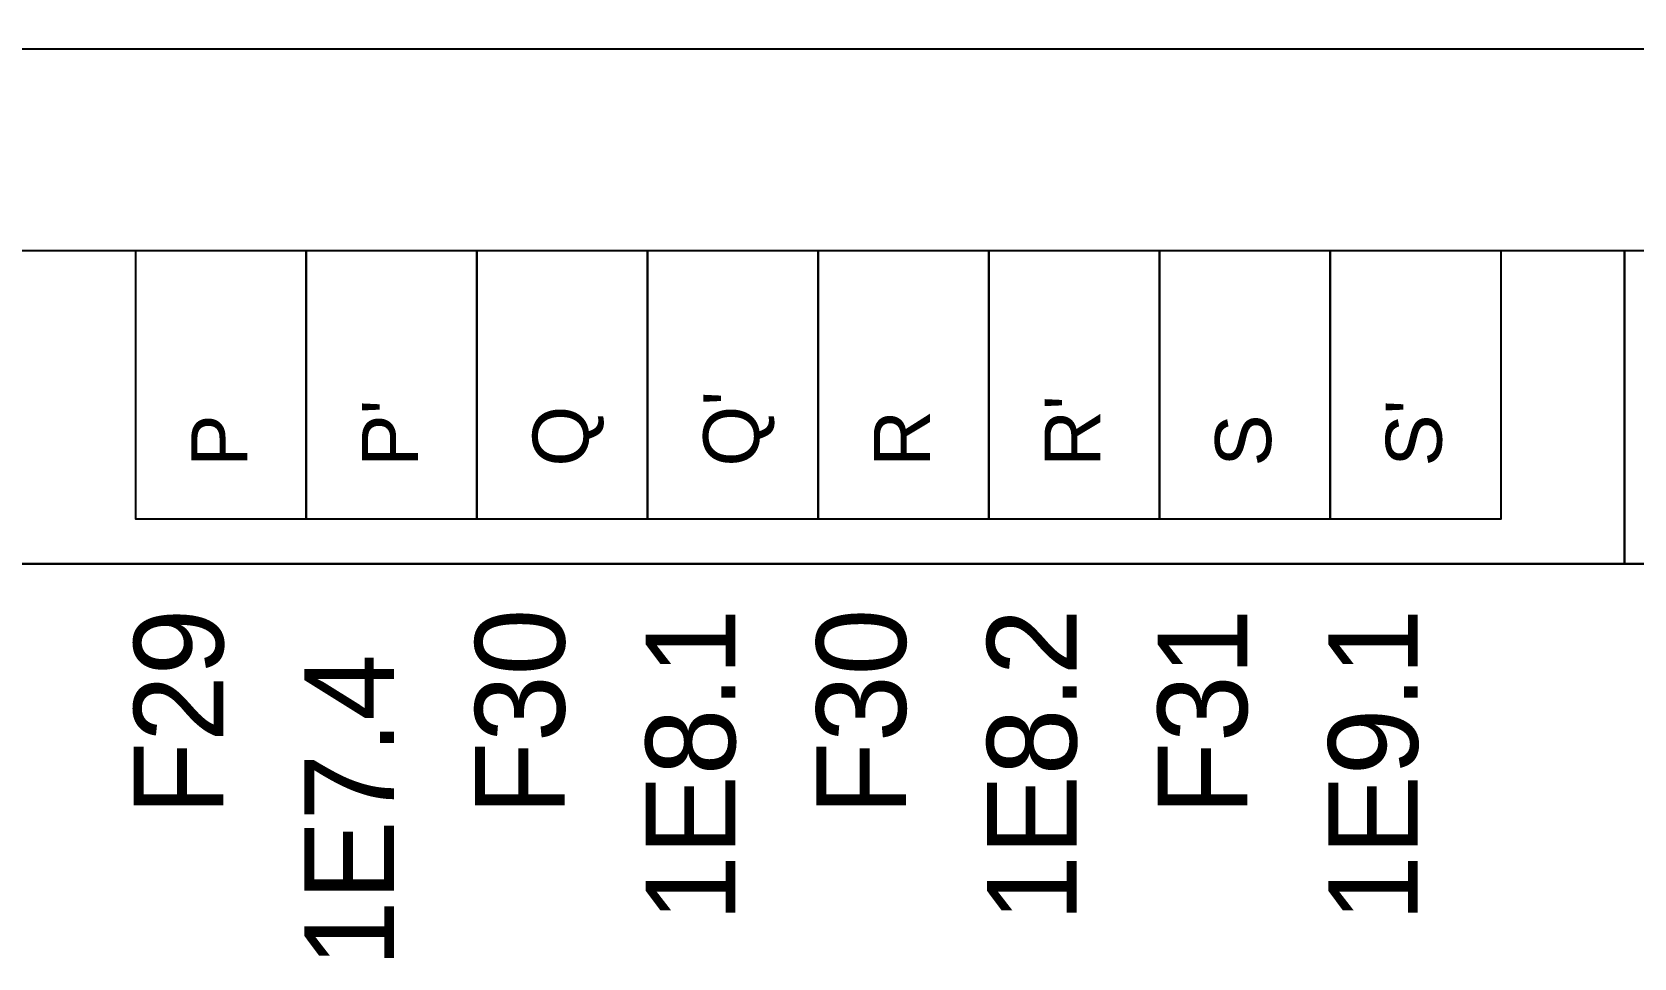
# Model space of a CAD drawing. Header units: millimetres. Extents: x 2151 to 5908, y -441 to 3322.
# Drawn here: x 3490.9 to 3562.4, y 1868.9 to 1910.3 of the extents above; entities that cross this region are included whole.
import ezdxf

# ---------------------------------------------------------------- set-up
doc = ezdxf.new("R2010")
doc.units = ezdxf.units.MM
doc.layers.add('Gehäuse', color=7, linetype='Continuous')
doc.layers.add('Klemmen', color=7, linetype='Continuous')
doc.styles.add('ARIAL', font='arial.ttf')
doc.styles.add('CP_SIGNAL', font='cp_simplex.shx')

# ---------------------------------------------------------------- blocks, each defined once
blk = doc.blocks.new('Gehäuse_12_TE1')
at = {"layer": 'Gehäuse'}
for p, q in [((0, 23), (216, 23)), ((0, 14), (216, 14))]:
    blk.add_line(p, q, dxfattribs=at)
for points in [[(0, 0), (216, 0), (216, 91), (0, 91)], [(72, 14), (144, 14), (144, 0), (72, 0)], [(144, 14), (216, 14), (216, 0), (144, 0)]]:
    blk.add_lwpolyline(points, close=True, dxfattribs=at)
blk = doc.blocks.new('*U104')
at = {"layer": 'Klemmen'}
for points in [[(-30.48, 0), (-22.86, 0), (-22.86, -12), (-30.48, -12)], [(-22.86, 0), (-15.24, 0), (-15.24, -12), (-22.86, -12)], [(-15.24, 0), (-7.62, 0), (-7.62, -12), (-15.24, -12)], [(-7.62, 0), (0, 0), (0, -12), (-7.62, -12)], [(0, 0), (7.62, 0), (7.62, -12), (0, -12)], [(7.62, 0), (15.24, 0), (15.24, -12), (7.62, -12)], [(15.24, 0), (22.86, 0), (22.86, -12), (15.24, -12)], [(22.86, 0), (30.48, 0), (30.48, -12), (22.86, -12)]]:
    blk.add_lwpolyline(points, close=True, dxfattribs=at)
at = {"layer": 'Klemmen', "style": 'ARIAL'}
for tag, p in [('3', (-10.255, -9.653)), ('4', (-2.635, -9.653)), ('5', (4.985, -9.653)), ('6', (12.605, -9.653)), ('8', (27.845, -9.653)), ('1', (-25.495, -9.653)), ('2', (-17.875, -9.653)), ('7', (20.225, -9.653))]:
    blk.add_attdef(tag, p, '', height=2.5, rotation=90, dxfattribs=at)
blk = doc.blocks.new('AKS-2416.03')
at = {"layer": 'Gehäuse'}
blk.add_blockref('Gehäuse_12_TE1', (0, 0), dxfattribs=at)
blk.add_blockref('*U104', (108, 14), dxfattribs=at).add_auto_attribs({'1': 'P', '2': "P'", '3': 'Q', '4': "Q'", '5': 'R', '6': "R'", '7': 'S', '8': "S'"})
blk = doc.blocks.new('MDT_CAD_AKS-241603')
blk.add_blockref('AKS-2416.03', (10, 10))

msp = doc.modelspace()

# ---------------------------------------------------------------- block references
msp.add_blockref('MDT_CAD_AKS-241603', (3408.016, 1876.54))

# ---------------------------------------------------------------- texts
at = {"char_height": 4, "width": 50, "attachment_point": 1, "rotation": 90, "style": 'CP_SIGNAL'}
for s, insert in [('\\pxi0,l1,r0.5,qr;F29', (3495.452, 1836.54)), ('\\pxi0,l1,r0.5,qr;F30', (3510.692, 1836.54)), ('\\pxi0,l1,r0.5,qr;F30', (3525.932, 1836.54)), ('\\pxi0,l1,r0.5,qr;^I1E8.1', (3518.312, 1836.54)), ('\\pxi0,l1,r0.5,qr;^I1E8.2', (3533.552, 1836.54)), ('\\pxi0,l1,r0.5,qr;F31', (3541.172, 1836.54)), ('\\pxi0,l1,r0.5,qr;1E9.1', (3548.792, 1836.54)), ('\\pxi0,l1,r0.5,ql;^I^I1E7.4', (3503.072, 1836.54))]:
    msp.add_mtext(s, dxfattribs=dict(at, insert=insert))

doc.saveas('drawing.dxf')
